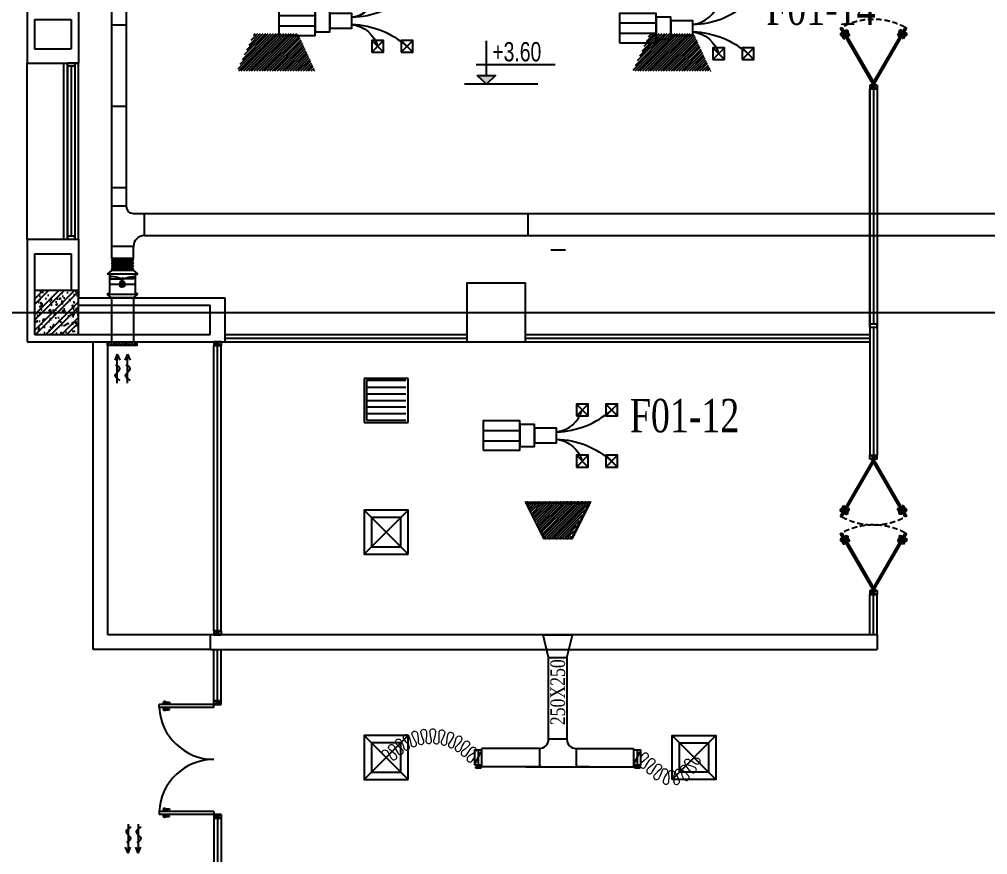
# Model space of a CAD drawing. Header units: metres. Extents: x 352651 to 530851, y -87517 to -24441.
# Drawn here: x 368627 to 381839, y -56260 to -44860 of the extents above; entities that cross this region are included whole.
import ezdxf

# ---------------------------------------------------------------- set-up
doc = ezdxf.new("R2010")
doc.units = ezdxf.units.M
doc.header["$LTSCALE"] = 300
doc.header["$MEASUREMENT"] = 0
doc.linetypes.add('DASHED2', pattern=[0.375, 0.25, -0.125])
doc.layers.get('0').update_dxf_attribs({"linetype": 'CONTINUOUS'})
doc.layers.get('Defpoints').update_dxf_attribs({"linetype": 'CONTINUOUS'})
for name, color, linetype in [('bat noi mem', 4, 'CONTINUOUS'), ('CUA', 8, 'CONTINUOUS'), ('CUAGIO', 2, 'CONTINUOUS'), ('DIFFUSER', 4, 'CONTINUOUS'), ('DUCT', 2, 'CONTINUOUS'), ('FCU', 1, 'CONTINUOUS'), ('FLEX', 5, 'CONTINUOUS'), ('KHUAT', 8, 'DASHED2'), ('KICH-THUOC', 9, 'CONTINUOUS'), ('KT', 1, 'CONTINUOUS'), ('NOITHAT', 145, 'CONTINUOUS'), ('THAY', 9, 'CONTINUOUS'), ('TUONG', 7, 'CONTINUOUS'), ('vach', 6, 'CONTINUOUS')]:
    doc.layers.add(name, color=color, linetype=linetype)
doc.layers.add('noi mem', color=5, linetype='BATTING', lineweight=0)
doc.styles.add('ANO', font='VnAvantH.TTF')
doc.styles.add('PHU', font='vntimeh.shx', dxfattribs={"width": 0.8})
doc.styles.add('ROMANS', font='romans.shx', dxfattribs={"width": 0.75, "bigfont": 'romancvn.shx'})
doc.linetypes.add('BATTING', pattern='A,0.0001,-0.1,[134,ltypeshp.shx,S=0.1,R=0,X=-0.1,Y=0],-0.2,[134,ltypeshp.shx,S=0.1,R=180,X=0.1,Y=0],-0.1', length=0.4001)
pattern_1 = [(45, (-203304.336, -284.07), (-17.6776695, 17.6776695), [])]

# ---------------------------------------------------------------- blocks, each defined once
blk = doc.blocks.new('cot1')
at = {"layer": 'vach'}
blk.add_lwpolyline([(-400, -400), (400, -400), (400, 400), (-400, 400)], close=True, dxfattribs=at)
blk = doc.blocks.new('SAD')
at = {"layer": 'CUAGIO', "color": 8}
for p, q in [((-300, -300), (300, 300)), ((300, -300), (-300, 300))]:
    blk.add_line(p, q, dxfattribs=at)
at = {"layer": 'CUAGIO'}
blk.add_lwpolyline([(300, -300), (300, 300), (-300, 300), (-300, -300)], close=True, dxfattribs=at)
at = {"layer": 'CUAGIO', "color": 8}
blk.add_lwpolyline([(200, -200), (200, 200), (-200, 200), (-200, -200)], close=True, dxfattribs=at)
blk = doc.blocks.new('SAG')
at = {"layer": 'CUAGIO'}
for p, q in [((-300, 300), (-300, -300)), ((300, 300), (-300, 300)), ((300, -300), (300, 300)), ((-300, -300), (300, -300))]:
    blk.add_line(p, q, dxfattribs=at)
at = {"layer": 'CUAGIO', "color": 8}
for p, q in [((-270, 270), (-270, -270)), ((-180, -270), (-180, 270)), ((-90, -270), (-90, 270)), ((0, -270), (0, 270)), ((90, -270), (90, 270)), ((180, -270), (180, 270)), ((270, -270), (270, 270)), ((-270, -270), (270, -270))]:
    blk.add_line(p, q, dxfattribs=at)
blk = doc.blocks.new('COTSAN')
for p, q in [((0, 1.04), (0, 5.58)), ((-1.34, 2.54), (8.9, 2.54))]:
    blk.add_line(p, q)
blk.add_lwpolyline([(-1.2, 1.11), (1.2, 1.11), (0, 0)], close=True)
blk.add_solid([(-1.2, 1.11), (1.2, 1.11), (0, 0)])
at = {"style": 'ANO', "width": 0.75}
blk.add_attdef('+0.000', (0.77, 2.94), '', height=2.5, dxfattribs=at)
blk = doc.blocks.new('Quat thong gio 2')
at = {"layer": 'CUAGIO', "color": 2}
for p, q in [((604439, -54339), (604439, -54304)), ((604439, -54689), (604439, -54339)), ((604439, -54339), (604676, -54339)), ((604504, -54352), (604504, -54499)), ((604574, -54339), (604574, -54478)), ((604576, -54339), (604576, -54478)), ((604711, -54304), (604711, -54724)), ((604711, -54304), (604711, -54304)), ((604493, -54499), (604493, -54511)), ((604493, -54499), (604512, -54499)), ((604493, -54523), (604493, -54511)), ((604493, -54523), (604512, -54523)), ((604504, -54486), (604497, -54486)), ((604504, -54536), (604497, -54536)), ((604500, -54486), (604500, -54499)), ((604500, -54536), (604500, -54523)), ((604504, -54670), (604504, -54523)), ((604512, -54499), (604512, -54511)), ((604512, -54506), (604535, -54506)), ((604512, -54523), (604512, -54511)), ((604512, -54516), (604535, -54516)), ((604535, -54494), (604551, -54479)), ((604535, -54494), (604535, -54511)), ((604535, -54528), (604535, -54511)), ((604535, -54528), (604551, -54543)), ((604551, -54479), (604551, -54511)), ((604551, -54479), (604598, -54479)), ((604551, -54543), (604551, -54511)), ((604551, -54543), (604598, -54543)), ((604574, -54543), (604574, -54689)), ((604575, -54543), (604575, -54479)), ((604576, -54543), (604576, -54689)), ((604598, -54479), (604598, -54543)), ((604613, -54494), (604613, -54511)), ((604613, -54528), (604613, -54511)), ((604439, -54689), (604676, -54689)), ((604439, -54689), (604439, -54724)), ((604711, -54724), (604711, -54724))]:
    blk.add_line(p, q, dxfattribs=at)
at = {"layer": 'CUAGIO', "color": 2, "const_width": 1}
for points in [[(604439, -54304), (604439, -54339)], [(604439, -54724), (604439, -54689)]]:
    blk.add_lwpolyline(points, dxfattribs=at)
for points in [[(604711, -54304), (604711, -54304, -0.414214), (604676, -54339), (604439, -54339)], [(604711, -54724), (604711, -54724, 0.414214), (604676, -54689), (604439, -54689)]]:
    blk.add_lwpolyline(points, format="xyb", dxfattribs=at)
at = {"layer": 'CUAGIO', "color": 2}
for points in [[(604497, -54486, -0.067078), (604469, -54367, -0.673836), (604504, -54352)], [(604497, -54536, 0.067078), (604469, -54655, 0.673836), (604504, -54670)]]:
    blk.add_lwpolyline(points, format="xyb", dxfattribs=at)
for centre, radius, start, end in [((604676, -54304), 35, 270, 0), ((604575, -54478), 1.5, 213.5573, 326.4427), ((604575, -54544), 1.5, 33.5573, 146.4427), ((604598, -54494), 15, 0, 90), ((604598, -54528), 15, 270, 0), ((604676, -54724), 35, 0, 90)]:
    blk.add_arc(centre, radius, start, end, dxfattribs=at)
blk = doc.blocks.new('1-van gio D200')
at = {"layer": 'CUAGIO'}
h = blk.add_hatch(dxfattribs=at)
h.set_pattern_fill('ANSI31', color=256, scale=100, style=0)
edge = h.paths.add_edge_path()
edge.add_ellipse((486127, -58494), major_axis=(-38.1, 0), ratio=0.310482, start_angle=0, end_angle=360, ccw=False)
for p, q in [((486127, -58257), (486127, -58494)), ((486167, -58437), (486087, -58277))]:
    blk.add_line(p, q, dxfattribs=at)
blk.add_lwpolyline([(486177, -58457), (486077, -58457), (486077, -58257), (486177, -58257)], close=True, dxfattribs=at)
at = {"layer": 'CUAGIO', "const_width": 3}
for points in [[(486127, -58257), (486127, -58494)], [(486167, -58437), (486087, -58277)]]:
    blk.add_lwpolyline(points, dxfattribs=at)
at = {"layer": 'CUAGIO', "const_width": 5.35}
blk.add_lwpolyline([(486131, -58357, -1), (486123, -58357, -1)], format="xyb", close=True, dxfattribs=at)
at = {"layer": 'CUAGIO', "extrusion": (0, 0, -1)}
blk.add_ellipse((486127, -58494), major_axis=(-38.1, 0), ratio=0.310482, start_param=-1.570796, end_param=4.712389, dxfattribs=at)
blk = doc.blocks.new('FCU_STD')
at = {"layer": 'DIFFUSER', "ltscale": 1.5}
for p, q in [((370, 270), (530, 430)), ((370, 430), (530, 270)), ((770, 270), (930, 430)), ((770, 430), (930, 270)), ((370, -430), (530, -270)), ((370, -270), (530, -430)), ((770, -430), (930, -270)), ((770, -270), (930, -430))]:
    blk.add_line(p, q, dxfattribs=at)
at = {"layer": 'DIFFUSER'}
for points in [[(370, 270), (530, 270), (530, 430), (370, 430)], [(770, 270), (930, 270), (930, 430), (770, 430)], [(370, -430), (530, -430), (530, -270), (370, -270)], [(770, -430), (930, -430), (930, -270), (770, -270)]]:
    blk.add_lwpolyline(points, close=True, dxfattribs=at)
at = {"layer": 'DUCT'}
for points in [[(-400, -150), (-200, -150), (-200, 150), (-400, 150)], [(-200, -100), (100, -100), (100, 100), (-200, 100)]]:
    blk.add_lwpolyline(points, close=True, dxfattribs=at)
at = {"layer": 'FCU', "ltscale": 1.5}
for p, q in [((-900, 70), (-400, 70)), ((-900, -70), (-400, -70))]:
    blk.add_line(p, q, dxfattribs=at)
at = {"layer": 'FCU'}
blk.add_lwpolyline([(-900, -200), (-400, -200), (-400, 200), (-900, 200)], close=True, dxfattribs=at)
at = {"layer": 'FLEX'}
for points in [[(100, 50, 0.3), (450, 350)], [(100, 50, 0.18), (850, 350)], [(100, -50, -0.3), (450, -350)], [(100, -50, -0.18), (850, -350)]]:
    blk.add_lwpolyline(points, format="xyb", dxfattribs=at)

msp = doc.modelspace()

# ---------------------------------------------------------------- hatches: boundary and pattern name
at = {"layer": 'CUAGIO'}
h = msp.add_hatch(dxfattribs=at)
h.set_pattern_fill('ANSI31', color=256, scale=200, style=0)
h.set_pattern_definition([(45, (-114333.336, 6765.93), (-17.6776695, 17.6776695), [])])
h.paths.add_polyline_path([(370231.5, -49259.6), (369831.5, -49259.6), (369831.5, -49309.6), (370231.5, -49309.6)])
at = {"layer": 'KICH-THUOC'}
h = msp.add_hatch(dxfattribs=at)
h.set_pattern_fill('ANSI31', color=2, scale=200, style=0)
h.set_pattern_definition(pattern_1)
h.paths.add_polyline_path([(372432.5, -45053.6), (371832.5, -45053.6), (371599, -45563.6), (372666, -45563.6)])
h = msp.add_hatch(dxfattribs=at)
h.set_pattern_fill('ANSI31', color=2, scale=200, style=0)
h.set_pattern_definition(pattern_1)
h.paths.add_polyline_path([(377832.5, -45053.6), (377232.5, -45053.6), (376999, -45563.6), (378066, -45563.6)])
h = msp.add_hatch(dxfattribs=at)
h.set_pattern_fill('DOTS', color=2, scale=200, style=0)
h.set_pattern_definition([(0, (-203304.336, -284.07), (6.25, 12.5), [0, -12.5])])
h.paths.add_polyline_path([(376381.3, -51474.7), (375564.7, -51474.7), (375791.4, -51924.7), (376154.5, -51924.7)], flags=16)
h.paths.add_polyline_path([(376430, -51444.7), (375516, -51444.7), (375773, -51954.7), (376173, -51954.7)])
h = msp.add_hatch(dxfattribs=at)
h.set_pattern_fill('ANSI31', color=2, scale=200, style=0)
h.set_pattern_definition(pattern_1)
h.paths.add_polyline_path([(376381.3, -51474.7), (375564.7, -51474.7), (375791.4, -51924.7), (376154.5, -51924.7)])
at = {"layer": 'NOITHAT', "linetype": 'Continuous'}
h = msp.add_hatch(dxfattribs=at)
h.set_pattern_fill('ANSI32,_O', color=256, scale=400)
h.set_pattern_definition([(45, (-764.87, -361850.56), (-106.066017, 106.066017), []), (45, (-694.16, -361850.56), (-106.066017, 106.066017), [])])
h.paths.add_polyline_path([(369132.5, -48959.6), (369132.5, -48559.6), (368832.5, -48559.6), (368832.5, -48959.6)])
h.paths.add_polyline_path([(369432.5, -48959.6), (369432.5, -48559.6), (369132.5, -48559.6), (369132.5, -48959.6)])
h.paths.add_polyline_path([(369132.5, -48959.6), (369132.5, -49159.6), (369432.5, -49159.6), (369432.5, -48959.6)])
h.paths.add_polyline_path([(369132.5, -49159.6), (369132.5, -48959.6), (368832.5, -48959.6), (368832.5, -49159.6)])
h = msp.add_hatch(dxfattribs=at)
h.set_pattern_fill('AR-CONC,_O', color=256, scale=30)
h.set_pattern_definition([(50, (-764.87, -361850.56), (215.178055, -18.82564), [22.5, -247.5]), (355, (-764.87, -361850.56), (-41.6254, 225.65764), [18, -198]), (100.4514, (-746.94, -361852.12), (173.552815, 206.83186), [19.12206, -210.34263]), (46.1842, (-764.87, -361790.56), (320.17231, -49.6557), [33.75, -371.25]), (96.6356, (-738.2, -361794.7), (280.39881, 292.23536), [28.68309, -315.5139]), (351.1842, (-764.87, -361790.56), (280.39858, 292.23558), [27, -297]), (21, (-734.87, -361805.56), (179.072116, -120.78567), [22.5, -247.5]), (326, (-734.87, -361805.56), (72.9946, 217.54501), [18, -198]), (71.4514, (-719.95, -361815.62), (252.06679, 96.75915), [19.12206, -210.34263]), (37.5, (-764.87, -361850.556), (3.647957, 99.868156), [0, -195.6, 0, -201, 0, -198.75]), (7.5, (-764.87, -361850.56), (78.920861, 118.323514), [0, -114.6, 0, -191.1, 0, -75.75]), (327.5, (-831.77, -361850.556), (160.146731, -6.766462), [0, -75, 0, -234, 0, -310.5]), (317.5, (-861.77, -361850.56), (174.95585, 30.031495), [0, -97.5, 0, -155.4, 0, -220.5])])
h.paths.add_polyline_path([(369132.5, -48959.6), (369132.5, -48559.6), (368832.5, -48559.6), (368832.5, -48959.6)])
h.paths.add_polyline_path([(369432.5, -48959.6), (369432.5, -48559.6), (369132.5, -48559.6), (369132.5, -48959.6)])
h.paths.add_polyline_path([(369132.5, -48959.6), (369132.5, -49159.6), (369432.5, -49159.6), (369432.5, -48959.6)])
h.paths.add_polyline_path([(369132.5, -49159.6), (369132.5, -48959.6), (368832.5, -48959.6), (368832.5, -49159.6)])

# ---------------------------------------------------------------- linework, layer by layer
at = {"layer": 'bat noi mem'}
for p, q in [((369903.9, -48123.6), (369883.9, -48143.6)), ((370183.5, -48143.6), (369883.9, -48143.6)), ((369883.9, -48143.6), (369903.9, -48163.6)), ((369903.9, -48163.6), (369883.9, -48183.6)), ((370183.5, -48183.6), (369883.9, -48183.6)), ((369883.9, -48183.6), (369903.9, -48203.6)), ((369903.9, -48203.6), (369883.9, -48223.6)), ((370183.5, -48223.6), (369883.9, -48223.6)), ((369883.9, -48223.6), (369903.9, -48243.6)), ((370163.5, -48123.6), (369903.9, -48123.6)), ((370163.5, -48163.6), (369903.9, -48163.6)), ((370163.5, -48203.6), (369903.9, -48203.6)), ((370163.5, -48123.6), (370183.5, -48143.6)), ((370183.5, -48143.6), (370163.5, -48163.6)), ((370163.5, -48163.6), (370183.5, -48183.6)), ((370183.5, -48183.6), (370163.5, -48203.6)), ((370163.5, -48203.6), (370183.5, -48223.6)), ((370183.5, -48223.6), (370163.5, -48243.6)), ((369903.9, -48243.6), (369883.9, -48263.6)), ((370183.5, -48263.6), (369883.9, -48263.6)), ((369883.9, -48263.6), (369903.9, -48287.6)), ((370163.5, -48243.6), (369903.9, -48243.6)), ((370163.5, -48243.6), (370183.5, -48263.6)), ((370183.5, -48263.6), (370163.5, -48287.6))]:
    msp.add_line(p, q, dxfattribs=at)
at = {"layer": 'CUA'}
for p, q in [((379870.3, -45049.7), (379825.3, -45075.6)), ((379833.9, -45038.8), (379862.9, -45088.9)), ((379891.8, -45037.2), (379936.8, -45011.3)), ((379900.6, -45000.3), (379929.5, -45050.5)), ((379917.5, -45042.2), (379943.5, -45087.2)), ((379928.3, -45035.9), (379954.3, -45081)), ((380636.3, -45035.9), (380610.3, -45081)), ((380647.1, -45042.2), (380621.1, -45087.2)), ((380672.8, -45037.2), (380627.8, -45011.3)), ((380664, -45000.3), (380635.1, -45050.5)), ((380694.3, -45049.7), (380739.3, -45075.6)), ((380730.7, -45038.8), (380701.7, -45088.9)), ((379850.9, -45080.6), (379876.9, -45125.7)), ((379861.7, -45074.4), (379887.7, -45119.4)), ((379876.9, -45125.7), (379887.7, -45119.4)), ((379954.3, -45081), (379943.5, -45087.2)), ((380610.3, -45081), (380621.1, -45087.2)), ((380702.9, -45074.4), (380676.9, -45119.4)), ((380687.7, -45125.7), (380676.9, -45119.4)), ((380713.7, -45080.6), (380687.7, -45125.7)), ((380332.1, -45756.8), (380232.5, -45756.8)), ((380332.1, -45756.8), (380232.5, -45809.6)), ((380232.5, -45756.8), (380332.1, -45809.6)), ((380232.5, -45756.8), (380232.5, -45809.6)), ((380232.5, -45809.6), (380332.1, -45809.6)), ((380332.1, -45756.8), (380332.1, -45809.6)), ((371382.1, -49259.6), (371282.5, -49259.6)), ((371382.1, -49259.6), (371282.5, -49312.3)), ((371282.5, -49259.6), (371382.1, -49312.3)), ((371282.5, -49259.6), (371282.5, -49312.3)), ((371382.1, -49259.6), (371382.1, -49312.3)), ((371282.5, -49312.3), (371382.1, -49312.3)), ((380232.5, -50809.6), (380332.1, -50809.6)), ((380332.1, -50862.3), (380232.5, -50809.6)), ((380232.5, -50862.3), (380332.1, -50809.6)), ((380232.5, -50862.3), (380232.5, -50809.6)), ((380332.1, -50862.3), (380232.5, -50862.3)), ((380332.1, -50862.3), (380332.1, -50809.6)), ((379850.9, -51538.5), (379876.9, -51493.5)), ((379861.7, -51544.7), (379887.7, -51499.7)), ((379876.9, -51493.5), (379887.7, -51499.7)), ((380687.7, -51493.5), (380676.9, -51499.7)), ((380702.9, -51544.7), (380676.9, -51499.7)), ((380713.7, -51538.5), (380687.7, -51493.5)), ((379870.3, -51569.5), (379825.3, -51543.5)), ((379833.9, -51580.4), (379862.9, -51530.2)), ((379891.8, -51581.9), (379936.8, -51607.9)), ((379900.6, -51618.8), (379929.5, -51568.7)), ((379917.5, -51577), (379943.5, -51531.9)), ((379928.3, -51583.2), (379954.3, -51538.2)), ((379954.3, -51538.2), (379943.5, -51531.9)), ((380610.3, -51538.2), (380621.1, -51531.9)), ((380636.3, -51583.2), (380610.3, -51538.2)), ((380647.1, -51577), (380621.1, -51531.9)), ((380672.8, -51581.9), (380627.8, -51607.9)), ((380664, -51618.8), (380635.1, -51568.7)), ((380694.3, -51569.5), (380739.3, -51543.5)), ((380730.7, -51580.4), (380701.7, -51530.2)), ((379891.8, -51937.2), (379936.8, -51911.3)), ((379900.6, -51900.3), (379929.5, -51950.5)), ((380672.8, -51937.2), (380627.8, -51911.3)), ((380664, -51900.3), (380635.1, -51950.5)), ((379870.3, -51949.7), (379825.3, -51975.6)), ((379833.9, -51938.8), (379862.9, -51988.9)), ((379850.9, -51980.6), (379876.9, -52025.7)), ((379861.7, -51974.4), (379887.7, -52019.4)), ((379876.9, -52025.7), (379887.7, -52019.4)), ((379917.5, -51942.2), (379943.5, -51987.2)), ((379928.3, -51935.9), (379954.3, -51981)), ((379954.3, -51981), (379943.5, -51987.2)), ((380636.3, -51935.9), (380610.3, -51981)), ((380610.3, -51981), (380621.1, -51987.2)), ((380647.1, -51942.2), (380621.1, -51987.2)), ((380702.9, -51974.4), (380676.9, -52019.4)), ((380687.7, -52025.7), (380676.9, -52019.4)), ((380713.7, -51980.6), (380687.7, -52025.7)), ((380694.3, -51949.7), (380739.3, -51975.6)), ((380730.7, -51938.8), (380701.7, -51988.9)), ((380332.1, -52656.8), (380232.5, -52656.8)), ((380332.1, -52656.8), (380232.5, -52709.6)), ((380232.5, -52656.8), (380332.1, -52709.6)), ((380232.5, -52656.8), (380232.5, -52709.6)), ((380232.5, -52709.6), (380332.1, -52709.6)), ((380332.1, -52656.8), (380332.1, -52709.6)), ((371382.1, -53206.8), (371282.5, -53206.8)), ((371382.1, -53206.8), (371282.5, -53259.6)), ((371282.5, -53206.8), (371382.1, -53259.6)), ((371282.5, -53206.8), (371282.5, -53259.6)), ((371382.1, -53206.8), (371382.1, -53259.6)), ((371282.5, -53259.6), (371382.1, -53259.6)), ((371282.5, -54159.6), (371282.5, -53459.6)), ((371332.5, -54159.6), (371332.5, -53459.6)), ((371382.5, -54159.6), (371382.5, -53459.6)), ((370608.6, -54209.1), (370608.6, -54159.9)), ((371382.5, -54159.6), (371282.5, -54159.6)), ((371282.5, -54209.6), (371382.5, -54159.6)), ((371382.5, -54209.6), (371282.5, -54159.6)), ((371282.5, -54209.6), (371282.5, -54159.6)), ((371282.5, -54159.6), (371382.5, -54159.6)), ((371382.5, -54209.6), (371282.5, -54159.6)), ((371282.5, -54209.6), (371382.5, -54159.6)), ((371282.5, -54209.6), (371282.5, -54159.6)), ((371382.5, -54209.6), (371382.5, -54159.6)), ((371382.5, -54209.6), (371382.5, -54159.6)), ((371282.5, -54209.6), (370533.9, -54209.6)), ((370533.9, -54249.6), (370533.9, -54209.6)), ((371282.5, -54249.6), (370533.9, -54249.6)), ((370582.5, -54184.4), (370637.3, -54184.4)), ((370582.5, -54277.3), (370637.3, -54277.3)), ((370608.6, -54252.7), (370608.6, -54301.9)), ((370624.8, -54178.5), (370674.1, -54178.5)), ((370624.8, -54190.3), (370674.1, -54190.3)), ((370624.8, -54271.4), (370674.1, -54271.4)), ((370624.8, -54283.2), (370674.1, -54283.2)), ((370674.1, -54178.5), (370674.1, -54190.3)), ((370674.1, -54283.2), (370674.1, -54271.4)), ((371282.5, -54209.6), (371382.5, -54209.6)), ((371282.5, -54249.6), (371282.5, -54209.6)), ((371382.5, -54209.6), (371282.5, -54209.6)), ((370608.6, -55666.5), (370608.6, -55617.3)), ((371282.5, -55669.6), (370533.9, -55669.6)), ((370533.9, -55669.6), (370533.9, -55709.6)), ((371282.5, -55709.6), (370533.9, -55709.6)), ((370582.5, -55641.8), (370637.3, -55641.8)), ((370582.5, -55734.7), (370637.3, -55734.7)), ((370608.6, -55710.1), (370608.6, -55759.3)), ((370624.8, -55635.9), (370674.1, -55635.9)), ((370624.8, -55647.7), (370674.1, -55647.7)), ((370624.8, -55728.8), (370674.1, -55728.8)), ((370624.8, -55740.6), (370674.1, -55740.6)), ((370674.1, -55635.9), (370674.1, -55647.7)), ((370674.1, -55740.6), (370674.1, -55728.8)), ((371282.5, -55669.6), (371282.5, -55709.6)), ((371282.5, -55669.6), (371282.5, -55709.6)), ((371282.5, -55709.6), (371382.5, -55709.6)), ((371282.5, -55709.6), (371382.5, -55759.6)), ((371382.5, -55709.6), (371282.5, -55759.6)), ((371282.5, -55709.6), (371282.5, -55759.6)), ((371382.5, -55709.6), (371282.5, -55709.6)), ((371382.5, -55709.6), (371282.5, -55759.6)), ((371282.5, -55709.6), (371382.5, -55759.6)), ((371282.5, -55709.6), (371282.5, -55759.6)), ((371282.5, -55709.6), (371282.5, -55759.6)), ((371282.5, -55709.6), (371282.5, -55759.6)), ((371282.5, -55709.6), (371282.5, -55759.6)), ((371382.5, -55709.6), (371382.5, -55759.6)), ((371382.5, -55709.6), (371382.5, -55759.6)), ((371382.5, -55709.6), (371382.5, -55759.6)), ((371382.5, -55759.6), (371282.5, -55759.6)), ((371282.5, -55759.6), (371382.5, -55759.6)), ((371282.5, -55759.6), (371282.5, -56359.6)), ((371332.5, -55759.6), (371332.5, -56359.6)), ((371382.5, -55759.6), (371382.5, -56359.6))]:
    msp.add_line(p, q, dxfattribs=at)
at = {"layer": 'CUA', "linetype": 'Continuous'}
for p, q in [((369282.5, -47859.6), (369282.5, -45459.6)), ((369282.5, -45459.6), (369282.5, -47859.6)), ((369332.5, -45499.6), (369332.5, -47819.6)), ((369382.5, -45459.6), (369382.5, -47859.6)), ((380232.5, -49059.6), (380232.5, -45809.6)), ((380232.5, -45809.6), (380232.5, -49059.6)), ((380282.5, -45809.6), (380282.5, -49019.6)), ((380332.5, -45809.6), (380332.5, -49059.6)), ((380232.5, -49059.6), (380232.5, -50809.6)), ((380282.5, -49059.6), (380282.5, -50809.6)), ((380332.5, -49059.6), (380332.5, -50809.6)), ((371432.5, -49159.6), (374732.5, -49159.6)), ((371432.5, -49209.6), (374732.5, -49209.6)), ((371432.5, -49259.6), (380232.5, -49259.6)), ((375532.5, -49159.6), (380232.5, -49159.6)), ((375532.5, -49209.6), (380232.5, -49209.6)), ((371282.5, -53206.8), (371282.5, -49312.3)), ((371332.5, -53206.8), (371332.5, -49312.3)), ((371382.5, -53206.8), (371382.5, -49312.3)), ((380232.5, -53259.6), (380232.5, -52709.6)), ((380282.5, -53259.6), (380282.5, -52709.6)), ((380332.5, -53259.6), (380332.5, -52709.6))]:
    msp.add_line(p, q, dxfattribs=at)
at = {"layer": 'CUA'}
for points in [[(379852, -44969.2), (380300.6, -45746.2), (380282.3, -45756.8), (379833.7, -44979.8)], [(380712.6, -44969.2), (380264, -45746.2), (380282.3, -45756.8), (380730.9, -44979.8)], [(379852, -51649.9), (380300.6, -50872.9), (380282.3, -50862.3), (379833.7, -51639.4)], [(380712.6, -51649.9), (380264, -50872.9), (380282.3, -50862.3), (380730.9, -51639.4)], [(379852, -51869.2), (380300.6, -52646.2), (380282.3, -52656.8), (379833.7, -51879.8)], [(380712.6, -51869.2), (380264, -52646.2), (380282.3, -52656.8), (380730.9, -51879.8)]]:
    msp.add_lwpolyline(points, close=True, dxfattribs=at)
at = {"layer": 'CUA', "linetype": 'Continuous'}
for points in [[(369382.5, -45459.6), (369382.5, -45499.6), (369282.5, -45499.6), (369282.5, -45459.6)], [(369382.5, -47859.6), (369382.5, -47819.6), (369282.5, -47819.6), (369282.5, -47859.6)], [(380332.5, -49059.6), (380332.5, -49019.6), (380232.5, -49019.6), (380232.5, -49059.6)]]:
    msp.add_lwpolyline(points, close=True, dxfattribs=at)
at = {"layer": 'CUA'}
for centre in [(370608.6, -54184.4), (370608.6, -54277.3), (370608.6, -55641.8), (370608.6, -55734.7)]:
    msp.add_circle(centre, 17.3, dxfattribs=at)
for centre, start, end in [((371282.3, -54210.2), 183.01098, 270.01945), ((371282.3, -55708.9), 89.98055, 176.98902)]:
    msp.add_arc(centre, 749.4, start, end, dxfattribs=at)
at = {"layer": 'CUA', "extrusion": (0, 0, -1)}
for centre, major_axis in [((379847.7, -45062.7), (4.7, 17.6)), ((380650.2, -45024.2), (17.6, 4.7)), ((379914.4, -51594.9), (-17.6, -4.7)), ((380716.9, -51556.5), (-4.7, -17.6)), ((380650.2, -51924.2), (17.6, 4.7)), ((379847.7, -51962.7), (4.7, 17.6))]:
    msp.add_ellipse(centre, major_axis=major_axis, ratio=1, dxfattribs=at)
at = {"layer": 'CUA'}
for centre, major_axis in [((379914.4, -45024.2), (-17.6, 4.7)), ((380716.9, -45062.7), (-4.7, 17.6)), ((379847.7, -51556.5), (4.7, -17.6)), ((380650.2, -51594.9), (17.6, -4.7)), ((379914.4, -51924.2), (-17.6, 4.7)), ((380716.9, -51962.7), (-4.7, 17.6))]:
    msp.add_ellipse(centre, major_axis=major_axis, ratio=1, dxfattribs=at)
at = {"layer": 'CUAGIO'}
for p, q in [((369883.5, -38279.2), (369883.5, -48123.6)), ((370083.5, -42522.8), (370083.5, -47409.6)), ((370083.5, -47409.6), (369883.5, -47409.6)), ((370183.5, -47509.6), (384443.4, -47509.6)), ((370333.5, -47809.6), (394933.4, -47809.6)), ((370183.5, -48123.6), (370183.5, -47959.6)), ((376080.2, -48009.6), (375880.2, -48009.6)), ((370183.5, -48123.6), (369883.5, -48123.6)), ((369883.5, -48287.6), (369823.5, -48337.6)), ((370183.5, -48287.6), (369883.5, -48287.6)), ((370183.5, -48287.6), (370243.5, -48337.6)), ((369883.5, -48659.6), (369823.5, -48609.6)), ((370183.5, -48659.6), (370243.5, -48609.6)), ((369883.5, -48659.6), (369883.5, -49259.6)), ((370183.5, -48659.6), (369883.5, -48659.6)), ((370183.5, -48659.6), (370183.5, -49259.6)), ((376098, -54684.7), (375848, -54684.7)), ((374938, -55059.7), (374938, -54809.7)), ((375723, -54809.7), (374938, -54809.7)), ((375723, -54809.7), (375723, -55059.7)), ((376223, -54809.7), (377008, -54809.7)), ((376223, -54809.7), (376223, -55059.7)), ((377008, -54809.7), (377008, -55059.7)), ((375748, -55059.7), (374938, -55059.7)), ((375538, -55059.7), (375723, -55059.7)), ((376198, -55059.7), (377008, -55059.7)), ((376408, -55059.7), (376223, -55059.7))]:
    msp.add_line(p, q, dxfattribs=at)
at = {"layer": 'CUAGIO', "color": 2}
for p, q in [((370083.5, -44939.2), (369883.5, -44939.2)), ((370083.5, -46049.2), (369883.5, -46049.2)), ((370083.5, -47159.2), (369883.5, -47159.2)), ((370333.1, -47809.6), (370333.1, -47509.6)), ((375563.4, -47509.6), (375563.4, -47809.6)), ((375848, -53570.8), (375773, -53260.8)), ((376173, -53264.7), (375773, -53264.7)), ((376098, -53574.7), (376173, -53264.7))]:
    msp.add_line(p, q, dxfattribs=at)
at = {"layer": 'CUAGIO', "ltscale": 1.5}
for p, q in [((370183.5, -47959.6), (369883.5, -47959.6)), ((375723, -55059.7), (376223, -55059.7))]:
    msp.add_line(p, q, dxfattribs=at)
at = {"layer": 'CUAGIO', "color": 6, "ltscale": 100}
for p, q in [((369962.9, -49429.6), (369928.1, -49511)), ((369962.9, -49824.6), (369962.9, -49429.6)), ((369962.9, -49429.6), (369997.6, -49511)), ((370102.9, -49429.6), (370068.1, -49511)), ((370102.9, -49824.6), (370102.9, -49429.6)), ((370102.9, -49429.6), (370137.6, -49511)), ((370109.4, -55845), (370109.4, -56240)), ((370249.4, -55845), (370249.4, -56240)), ((370109.4, -56240), (370074.7, -56158.6)), ((370109.4, -56240), (370144.2, -56158.6)), ((370249.4, -56240), (370214.7, -56158.6)), ((370249.4, -56240), (370284.2, -56158.6))]:
    msp.add_line(p, q, dxfattribs=at)
at = {"layer": 'CUAGIO'}
msp.add_lwpolyline([(369831.5, -49259.6), (370231.5, -49259.6), (370231.5, -49309.6), (369831.5, -49309.6)], close=True, dxfattribs=at)
for centre, radius, start, end in [((370183.5, -47409.6), 100, 180, 270), ((370333.5, -47959.6), 150, 90, 180), ((375723, -54684.7), 125, 270, 0), ((376223, -54684.7), 125, 180, 270)]:
    msp.add_arc(centre, radius, start, end, dxfattribs=at)
at = {"layer": 'CUAGIO', "color": 9, "ltscale": 100}
for points in [[(370002.9, -49786.6), (369935.4, -49721.1), (369997.4, -49628.6), (369943.4, -49572.6)], [(370142.9, -49786.6), (370075.4, -49721.1), (370137.4, -49628.6), (370083.4, -49572.6)], [(370149.4, -55883), (370081.9, -55948.5), (370143.9, -56041), (370089.9, -56097)], [(370289.4, -55883), (370221.9, -55948.5), (370283.9, -56041), (370229.9, -56097)]]:
    msp.add_spline(points, degree=3, dxfattribs=at)
at = {"layer": 'Defpoints'}
msp.add_line((361309.9, -48859.6), (399632.5, -48859.6), dxfattribs=at)
at = {"layer": 'KHUAT'}
for centre, start, end in [((380282.3, -45758.8), 61.40997, 118.59003), ((380282.3, -50860.3), 241.40997, 298.59003), ((380282.3, -52658.8), 61.40997, 118.59003)]:
    msp.add_arc(centre, 899.3, start, end, dxfattribs=at)
at = {"layer": 'KICH-THUOC', "color": 2}
for p, q in [((375848, -54684.7), (375848, -53574.7)), ((376098, -53574.7), (375848, -53574.7)), ((376098, -53574.7), (376098, -54684.7))]:
    msp.add_line(p, q, dxfattribs=at)
at = {"layer": 'KT', "ltscale": 1.5}
msp.add_line((380032.5, -53459.6), (380032.5, -53459.6), dxfattribs=at)
at = {"layer": 'noi mem', "ltscale": 1.5}
for points in [[(373632.5, -54934.7), (373593.8, -54901.8, -1.3333333), (373651.5, -54853.9), (373676.8, -54897.9), (373702, -54942, 1.3333333), (373759.7, -54894), (373721, -54861.2), (373682.3, -54828.3, -1.3333333), (373740, -54780.4), (373765.2, -54824.4), (373789.6, -54868.5, 1.3333333), (373847.9, -54821.4), (373810, -54788.3), (373774, -54751.7, -1.3333333), (373835.7, -54709), (373857.3, -54755.6), (373874.5, -54802.7, 1.3333333), (373939.4, -54765), (373907, -54726.7), (373877.2, -54684.8, -1.3333333), (373944.8, -54652.4), (373958.8, -54701.8), (373968.5, -54751, 1.3333333), (374038.4, -54724.1), (374012.5, -54681.1), (373989.7, -54635.1, -1.3333333), (374061.6, -54613.7), (374067.6, -54664.7), (374069.3, -54714.9, 1.3333333), (374142.7, -54699.2), (374123.9, -54652.7), (374108.6, -54603.7, -1.3333333), (374183, -54594), (374180.9, -54645.2), (374174.7, -54695, 1.3333333), (374249.6, -54691.2), (374238.3, -54642.3), (374231, -54591.5, -1.3333333), (374305.9, -54593.6), (374295.8, -54643.9), (374281.8, -54692.1, 1.3333333), (374356.4, -54700.1), (374353, -54650), (374353.7, -54598.7, -1.3333333), (374427.4, -54612.6), (374409.5, -54660.6), (374388.1, -54706.1, 1.3333333), (374460.4, -54725.7), (374465, -54675.7), (374473.8, -54625.2, -1.3333333), (374544.4, -54650.5), (374519.1, -54695.1), (374490.8, -54736.6, 1.3333333), (374559.2, -54767.4), (374571.5, -54718.8), (374588.2, -54670.3, -1.3333333), (374653.9, -54706.4), (374621.9, -54746.5), (374587.4, -54783, 1.3333333), (374650.1, -54824.2), (374669.9, -54778.1), (374694.1, -54732.8, -1.3333333), (374753.3, -54778.9), (374715.3, -54813.4), (374675.5, -54844, 1.3333333), (374730.9, -54894.6), (374757.8, -54852.2), (374787.5, -54811, -1.3333333), (374839.9, -54864.7), (374797.9, -54893.4), (374755.9, -54921.9, 1.3333333), (374808.2, -54975.8), (374838, -54934.7)], [(377108, -54934.7), (377134.7, -54891.8, -1.3333333), (377191.7, -54940.6), (377153.3, -54973.6), (377114.9, -55006.6, 1.3333333), (377171.9, -55055.4), (377198.6, -55012.5), (377225.4, -54969.6, -1.3333333), (377282.3, -55018.5), (377244, -55051.4), (377205.6, -55084.4, 1.3333333), (377262.5, -55133.3), (377289.3, -55090.4), (377316.1, -55047.5, -1.3333333), (377373, -55096.3), (377334.6, -55129.3), (377297.4, -55165.4, 1.3333333), (377357, -55211), (377382, -55165.5), (377396.2, -55118.5, -1.3333333), (377463.7, -55151.1), (377435.8, -55191.4), (377416.1, -55239.7, 1.3333333), (377488.9, -55257.5), (377493.7, -55205.5), (377487.4, -55156.9, -1.3333333), (377562.4, -55159.1), (377553.3, -55207.2), (377555.1, -55259.4, 1.3333333), (377628.8, -55245.8), (377612, -55196.5), (377586.4, -55154.7, -1.3333333), (377655.7, -55126), (377667.1, -55173.7), (377690, -55220.5, 1.3333333), (377751.8, -55178), (377716.2, -55139.9), (377675.8, -55112.2, -1.3333333), (377727.3, -55057.7), (377757.2, -55096.6), (377797.2, -55130, 1.3333333), (377836.3, -55066), (377788.3, -55045.7), (377739.4, -55034.1, -1.3333333), (377767.5, -54964.6), (377810.7, -54990.3), (377854.5, -55015.7, 1.3333333), (377881.8, -54945.8), (377832.5, -54934.7)]]:
    msp.add_lwpolyline(points, format="xyb", dxfattribs=at)
at = {"layer": 'THAY', "linetype": 'Continuous'}
for p, q in [((368732.5, -47859.6), (368732.5, -45459.6)), ((369232.5, -47859.6), (369232.5, -45459.6))]:
    msp.add_line(p, q, dxfattribs=at)
at = {"layer": 'THAY'}
for p, q in [((369632.5, -53459.6), (369632.5, -49259.6)), ((369832.5, -53259.6), (369832.5, -49259.6)), ((371232.5, -53259.6), (369832.5, -53259.6)), ((371232.5, -53459.6), (369632.5, -53459.6))]:
    msp.add_line(p, q, dxfattribs=at)
at = {"layer": 'THAY', "linetype": 'Continuous'}
msp.add_lwpolyline([(369432.5, -47859.6), (369432.5, -45459.6), (369282.5, -45459.6), (369282.5, -47859.6)], close=True, dxfattribs=at)
at = {"layer": 'TUONG'}
for p, q in [((368732.5, -44659.6), (368732.5, -45459.6)), ((369432.5, -44659.6), (369432.5, -45459.6)), ((368832.5, -44859.6), (368832.5, -45259.6)), ((368832.5, -44859.6), (369332.5, -44859.6)), ((369332.5, -44859.6), (369332.5, -45259.6)), ((368832.5, -45259.6), (369332.5, -45259.6)), ((368732.5, -45459.6), (369432.5, -45459.6)), ((375701.1, -45742.6), (374699.7, -45742.6)), ((368732.5, -47859.6), (368732.5, -49259.6)), ((368732.5, -47859.6), (369432.5, -47859.6)), ((369432.5, -47859.6), (369432.5, -48659.6)), ((368832.5, -48059.6), (368832.5, -48659.6)), ((368832.5, -48059.6), (369332.5, -48059.6)), ((369332.5, -48059.6), (369332.5, -48559.6)), ((369432.5, -48659.6), (371432.5, -48659.6)), ((371432.5, -48659.6), (371432.5, -49259.6)), ((369432.5, -48759.6), (371232.5, -48759.6)), ((371232.5, -49159.6), (371232.5, -48759.6)), ((368732.5, -49259.6), (371432.5, -49259.6)), ((369432.5, -49159.6), (371232.5, -49159.6)), ((371232.5, -53259.6), (371232.5, -53459.6)), ((380332.5, -53259.6), (371232.5, -53259.6)), ((380332.5, -53259.6), (380332.5, -53459.6)), ((371232.5, -53459.6), (371232.5, -53459.6)), ((371232.5, -53459.6), (380332.5, -53459.6))]:
    msp.add_line(p, q, dxfattribs=at)
at = {"layer": 'vach'}
msp.add_lwpolyline([(368832.5, -49159.6), (369432.5, -49159.6), (369432.5, -48559.6), (368832.5, -48559.6)], close=True, dxfattribs=at)

# ---------------------------------------------------------------- block references
at = {"layer": 'CUAGIO', "color": 2, "xscale": -1, "rotation": 90}
msp.add_blockref('Quat thong gio 2', (315519.2, 556101.2), dxfattribs=at)
at = {"layer": 'CUAGIO', "rotation": 270}
msp.add_blockref('SAG', (373632.5, -50059.6), dxfattribs=at)
at = {"layer": 'CUAGIO'}
for p in [(373632.5, -51859.6), (373632.5, -54934.7)]:
    msp.add_blockref('SAD', p, dxfattribs=at)
at = {"layer": 'CUAGIO', "xscale": -1}
for name, p in [('SAD', (377832.5, -54934.7)), ('1-van gio D200', (861015, 3422.7)), ('1-van gio D200', (863185, 3422.7))]:
    msp.add_blockref(name, p, dxfattribs=at)
at = {"layer": 'KT', "ltscale": 1.5}
for p in [(373065.2, -44879.1), (377718, -44979.1), (375857.5, -50539.7)]:
    msp.add_blockref('FCU_STD', p, dxfattribs=at)
at = {"layer": 'THAY', "xscale": 105.3455155199626, "yscale": 105.3455155199626, "zscale": 105.34551552}
msp.add_blockref('COTSAN', (374999.4, -45742.6), dxfattribs=at).add_auto_attribs({'+0.000': '+3.60'})
at = {"layer": 'vach'}
msp.add_blockref('cot1', (375132.5, -48859.6), dxfattribs=at)

# ---------------------------------------------------------------- texts
at = {"layer": 'CUAGIO', "color": 2, "insert": (375872.7, -53592.9), "char_height": 200, "width": 888.608, "attachment_point": 3, "rotation": 90, "style": 'PHU'}
msp.add_mtext('250x250', dxfattribs=at)
at = {"layer": 'KT', "ltscale": 1.5, "char_height": 456.096, "width": 2517.297, "attachment_point": 1, "style": 'ROMANS'}
for s, insert in [('{\\fTimes New Roman|b0|i0|c0|p18;F01-14}', (378818, -44479.1)), ('{\\fTimes New Roman|b0|i0|c0|p18;F01-12}', (376957.5, -50039.7))]:
    msp.add_mtext(s, dxfattribs=dict(at, insert=insert))

doc.saveas('drawing.dxf')
